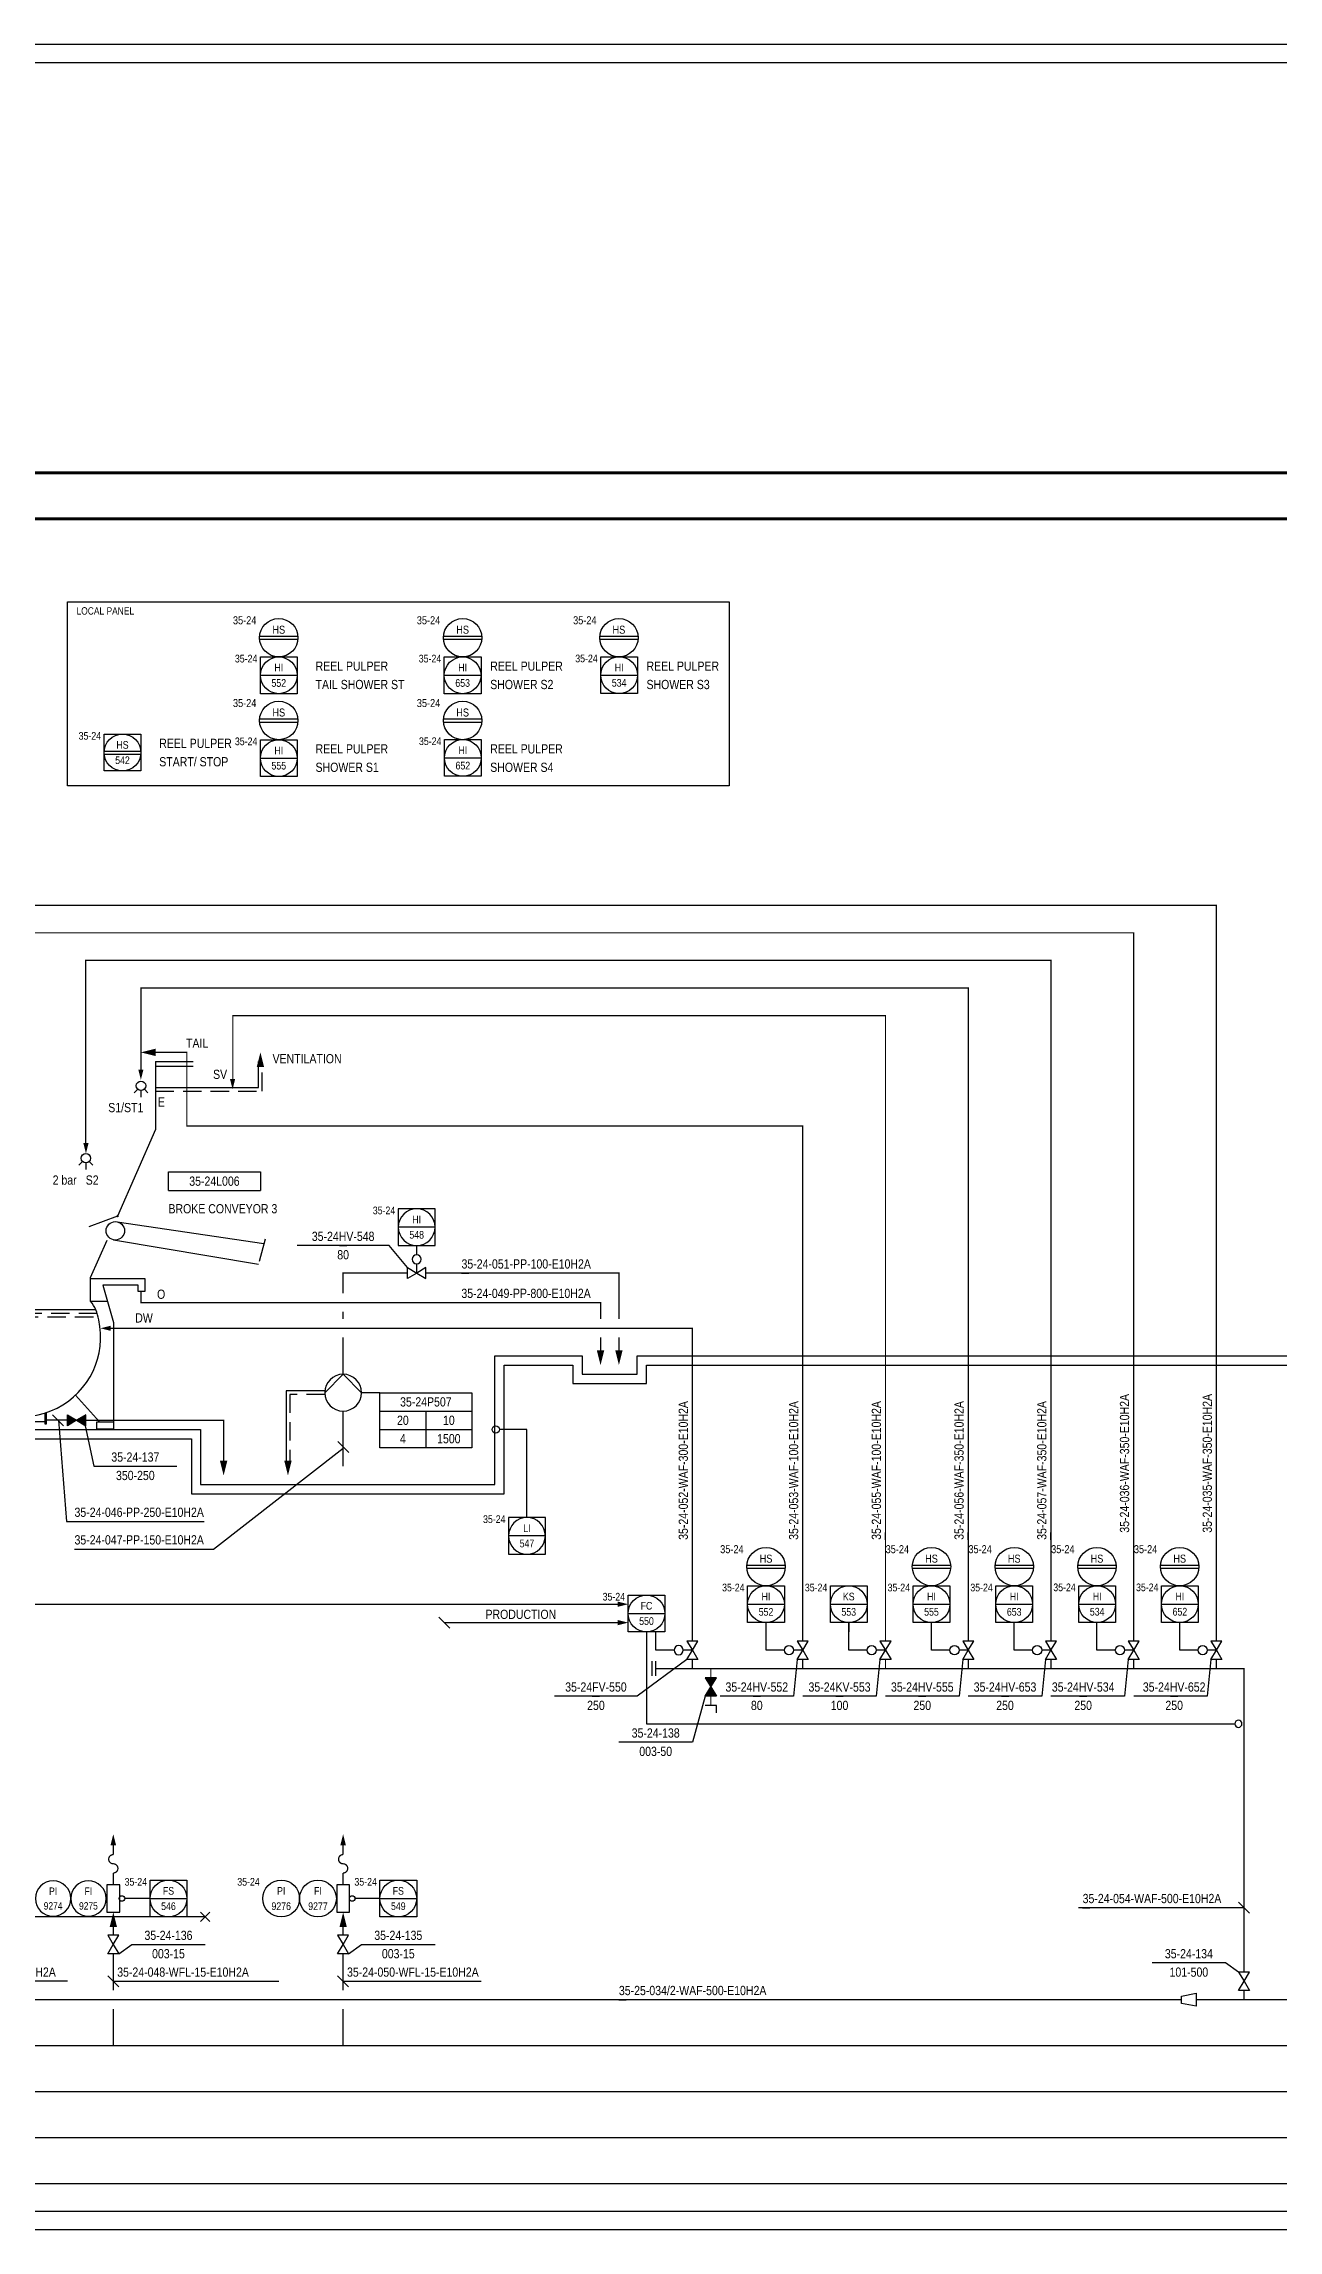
# Model space of a CAD drawing. Header units: millimetres. Extents: x -55 to 6506, y -5 to 599.
# Drawn here: x 1784 to 2119, y 0 to 594 of the extents above; entities that cross this region are included whole.
import ezdxf
from ezdxf.enums import TextEntityAlignment as Align

# ---------------------------------------------------------------- set-up
doc = ezdxf.new("R2010")
doc.units = ezdxf.units.MM
doc.header["$LTSCALE"] = 10
doc.header["$MEASUREMENT"] = 0
doc.linetypes.add('DASHDOT', pattern=[25.4, 12.7, -6.35, 0, -6.35])
doc.linetypes.add('DASHED', pattern=[0.75, 0.5, -0.25])
doc.layers.get('0').update_dxf_attribs({"linetype": 'CONTINUOUS'})
for name, color, linetype in [('P-A-SHEET', 3, 'CONTINUOUS'), ('P-AIR', 7, 'CONTINUOUS'), ('P-COOLING_WATER', 3, 'CONTINUOUS'), ('P-CVPOS', 7, 'CONTINUOUS'), ('P-DELIVERY_LIMIT', 1, 'DASHDOT'), ('P-EQUIPMENT_POS', 7, 'CONTINUOUS'), ('P-EQUIPMENTS', 7, 'CONTINUOUS'), ('P-FITTINGS', 7, 'CONTINUOUS'), ('P-FLOOR', 7, 'CONTINUOUS'), ('P-INSTRPOS', 7, 'CONTINUOUS'), ('P-INSTRPOS_TEXTS', 7, 'CONTINUOUS'), ('P-INSTRU', 7, 'CONTINUOUS'), ('P-LINEPOS', 7, 'CONTINUOUS'), ('P-MASS1', 6, 'CONTINUOUS'), ('P-OTHER', 7, 'CONTINUOUS'), ('P-PUMP_POS', 7, 'CONTINUOUS'), ('P-PUMPS', 7, 'CONTINUOUS'), ('P-REJECT', 22, 'CONTINUOUS'), ('P-SEALING_WATER', 3, 'CONTINUOUS'), ('P-SYMB', 7, 'CONTINUOUS'), ('P-TEXT', 7, 'CONTINUOUS'), ('P-VALVEPOS', 7, 'CONTINUOUS'), ('P-VENTS', 7, 'CONTINUOUS'), ('P-WATER', 3, 'CONTINUOUS'), ('P-WHITE_WATER', 3, 'CONTINUOUS'), ('PI0ATT', 7, 'CONTINUOUS')]:
    doc.layers.add(name, color=color, linetype=linetype)
doc.styles.add('Arial', font='ARIALN.TTF')
doc.styles.add('ROMANS', font='ARIALN.TTF')
doc.styles.get("Standard").update_dxf_attribs({"font": 'ARIALN.TTF'})

# ---------------------------------------------------------------- blocks, each defined once
blk = doc.blocks.new('PPI_0100X')
at = {"color": 0}
blk.add_circle((0, 0), 0.75, dxfattribs=at)
at = {"layer": 'PI0ATT', "color": 0, "flags": 1}
for tag, p in [('ANTNIMI', (-0.88, -0.31)), ('ANTPOS', (-0.88, -0.39)), ('ANTPNIM', (-0.88, -0.48)), ('ANTDN', (-0.88, -0.56)), ('ANTPN', (-0.88, -0.64)), ('ANTMAT', (-0.88, -0.73)), ('ANTLIIT', (-0.88, -0.81)), ('ANTPITU', (-0.88, -0.89)), ('ANTERI1', (-0.88, -0.98)), ('ANTPHAV', (-0.88, -1.06)), ('ANTSIPO', (-0.88, -1.14)), ('ANTAILY', (-0.88, -1.23)), ('ANTTIH', (-0.88, -1.31)), ('ANTALUE', (-0.88, -1.39)), ('ANTKPAI', (-0.88, -1.48)), ('ANTLMP', (-0.88, -1.56)), ('ANTYLAM', (-0.88, -1.64)), ('ANTLISA', (-0.88, -1.73))]:
    blk.add_attdef(tag, p, '', height=0.05, dxfattribs=at)
blk = doc.blocks.new('P7A1120')
at = {"color": 0, "linetype": 'ByBlock'}
blk.add_line((0, 0), (0, 3), dxfattribs=at)
for points in [[(-3, 1.8), (0, 0), (-3, -1.8)], [(3, 1.8), (0, 0), (3, -1.8)]]:
    blk.add_lwpolyline(points, close=True, dxfattribs=at)
blk.add_lwpolyline([(-1.5, 4.5, 1), (1.5, 4.5, 1)], format="xyb", close=True, dxfattribs=at)
blk = doc.blocks.new('PPI_1204A')
at = {"color": 0, "linetype": 'ByBlock'}
for p, q in [((-6, -6), (-6, 6)), ((-6, 6), (6, 6)), ((-6, 0), (6, 0)), ((6, 6), (6, -6)), ((6, -6), (-6, -6))]:
    blk.add_line(p, q, dxfattribs=at)
blk.add_circle((0, 0), 6, dxfattribs=at)
blk = doc.blocks.new('PPI_1200A')
at = {"color": 0, "linetype": 'ByBlock'}
blk.add_circle((0, 0), 6, dxfattribs=at)
blk = doc.blocks.new('PPI_1000A')
at = {"color": 0, "linetype": 'ByBlock'}
blk.add_line((-1, 0), (1, 0), dxfattribs=at)
blk = doc.blocks.new('P7A1304')
at = {"color": 0, "linetype": 'ByBlock'}
blk.add_line((1.5, 1.5), (-1.5, -1.5), dxfattribs=at)
blk = doc.blocks.new('PPI_1100A')
at = {"color": 0, "linetype": 'ByBlock'}
blk.add_line((0, 0), (2, 0), dxfattribs=at)
blk = doc.blocks.new('PPI_0900A')
at = {"color": 0, "linetype": 'ByBlock'}
blk.add_line((-1, 0), (1, 0), dxfattribs=at)
blk = doc.blocks.new('P7A1305')
at = {"color": 0, "linetype": 'ByBlock'}
blk.add_solid([(-4, -1), (-4, 1), (0, 0)], dxfattribs=at)
blk = doc.blocks.new('PPI_1205A')
at = {"color": 0, "linetype": 'ByBlock'}
for p, q in [((-6, -6), (-6, 6)), ((-6, 6), (6, 6)), ((-5.98, 0.5), (5.98, 0.5)), ((6, 6), (6, -6)), ((6, -6), (-6, -6)), ((-5.98, -0.5), (5.98, -0.5))]:
    blk.add_line(p, q, dxfattribs=at)
blk.add_circle((0, 0), 6, dxfattribs=at)
blk = doc.blocks.new('CVMFAB2')
at = {"color": 0, "linetype": 'Continuous'}
blk.add_lwpolyline([(-1.5, 4.5, -1), (1.5, 4.5, -1), (-1.5, 4.5)], format="xyb", close=True, dxfattribs=at)
blk.add_lwpolyline([(0, 0), (0, 3)], dxfattribs=at)
at = {"layer": 'P-VENTS', "color": 7, "linetype": 'Continuous'}
for points in [[(-3, -1.8), (-3, 1.8), (0, 0)], [(3, -1.8), (3, 1.8), (0, 0)]]:
    blk.add_lwpolyline(points, close=True, dxfattribs=at)
blk = doc.blocks.new('P7A1100')
at = {"color": 0, "linetype": 'ByBlock'}
for points in [[(-3, -1.8), (-3, 1.8), (0, 0)], [(3, -1.8), (3, 1.8), (0, 0)]]:
    blk.add_lwpolyline(points, close=True, dxfattribs=at)
blk = doc.blocks.new('PRM242B')
h = blk.add_hatch(color=0)
h.paths.add_polyline_path([(-3, 1.8), (-3, -1.8), (0, 0)])
h.paths.add_polyline_path([(3, -1.8), (3, 1.8), (0, 0)])
at = {"layer": 'P-VENTS', "color": 7, "linetype": 'Continuous'}
for points in [[(-3, -1.8), (-3, 1.8), (0, 0)], [(3, -1.8), (3, 1.8), (0, 0)]]:
    blk.add_lwpolyline(points, close=True, dxfattribs=at)
blk = doc.blocks.new('PPI_1302A-25_0')
at = {"color": 0, "linetype": 'ByBlock'}
for p, q in [((0, -5), (0, 0)), ((0, 0), (25, 0)), ((25, 0), (25, -5)), ((0, -5), (25, -5))]:
    blk.add_line(p, q, dxfattribs=at)
blk = doc.blocks.new('PPI_0521A-25_0')
at = {"color": 0, "linetype": 'ByBlock'}
for p, q in [((0, 0), (25, 0)), ((0, -15), (0, 0)), ((25, 0), (25, -15)), ((0, -5), (25, -5)), ((12.5, -5), (12.5, -15)), ((0, -10), (25, -10)), ((25, -15), (0, -15))]:
    blk.add_line(p, q, dxfattribs=at)
blk = doc.blocks.new('p7a1370')
at = {"color": 0, "linetype": 'ByBlock'}
for p, q in [((1.25, 1.25), (-1.25, -1.25)), ((-1.25, 1.25), (1.25, -1.25))]:
    blk.add_line(p, q, dxfattribs=at)
blk = doc.blocks.new('CVM063C')
at = {"color": 0, "linetype": 'Continuous'}
blk.add_lwpolyline([(-1.5, 4.5, -1), (1.5, 4.5, -1), (-1.5, 4.5)], format="xyb", close=True, dxfattribs=at)
blk.add_lwpolyline([(0, 0), (0, 3)], dxfattribs=at)
at = {"layer": 'P-VENTS', "color": 0, "linetype": 'Continuous'}
for points in [[(-3, -1.8), (-3, 1.8), (0, 0)], [(3, -1.8), (3, 1.8), (0, 0)]]:
    blk.add_lwpolyline(points, close=True, dxfattribs=at)
blk = doc.blocks.new('P7A1214')
at = {"color": 0, "linetype": 'ByBlock'}
for p, q in [((-1, 2), (-1, -2)), ((0, 2), (0, -2))]:
    blk.add_line(p, q, dxfattribs=at)
blk = doc.blocks.new('P7A1245')
at = {"color": 0, "linetype": 'Continuous'}
for points in [[(-2, 1.8), (-2, -1.8)], [(2, 1), (-2, 1.8)], [(2, -1), (2, 1)], [(-2, -1.8), (2, -1)]]:
    blk.add_lwpolyline(points, dxfattribs=at)
blk = doc.blocks.new('CV114E1')
at = {"color": 0, "linetype": 'Continuous'}
blk.add_lwpolyline([(-1.5, 4.5, -1), (1.5, 4.5, -1), (-1.5, 4.5)], format="xyb", close=True, dxfattribs=at)
blk.add_lwpolyline([(0, 0), (0, 3)], dxfattribs=at)
at = {"layer": 'P-VENTS', "color": 0, "linetype": 'Continuous'}
for points in [[(-3, -1.8), (-3, 1.8), (0, 0)], [(3, -1.8), (3, 1.8), (0, 0)]]:
    blk.add_lwpolyline(points, close=True, dxfattribs=at)
blk = doc.blocks.new('PRM1C26')
at = {"layer": 'P-OTHER'}
h = blk.add_hatch(color=0, dxfattribs=at)
h.dxf.hatch_style = 1
h.paths.add_polyline_path([(-3, -1.8), (-3, 1.8), (0, 0)])
h.paths.add_polyline_path([(3, -1.8), (3, 1.8), (0, 0)])
at = {"layer": 'P-VENTS', "color": 0, "linetype": 'Continuous'}
for points in [[(-3, -1.8), (-3, 1.8), (0, 0)], [(3, -1.8), (3, 1.8), (0, 0)]]:
    blk.add_lwpolyline(points, close=True, dxfattribs=at)
blk = doc.blocks.new('P7A1212')
at = {"color": 0, "linetype": 'ByBlock'}
for p, q in [((0, -1.5), (0, 1.5)), ((2, -1.5), (0, -1.5))]:
    blk.add_line(p, q, dxfattribs=at)
blk = doc.blocks.new('PPI_0102B')
at = {"color": 0, "linetype": 'ByBlock'}
blk.add_circle((0, -1), 1, dxfattribs=at)
blk = doc.blocks.new('P7A0200')
at = {"color": 0, "linetype": 'ByBlock'}
for p, q in [((0, 5), (5, 0)), ((5, 0), (0, -5))]:
    blk.add_line(p, q, dxfattribs=at)
blk.add_lwpolyline([(0, -5, 1), (0, 5, 1)], format="xyb", close=True, dxfattribs=at)
blk = doc.blocks.new('PPI_1202A')
at = {"color": 0, "linetype": 'ByBlock'}
for p, q in [((-5.98, 0.5), (5.98, 0.5)), ((-5.98, -0.5), (5.98, -0.5))]:
    blk.add_line(p, q, dxfattribs=at)
blk.add_circle((0, 0), 6, dxfattribs=at)
blk = doc.blocks.new('PPI_2100A')
at = {"color": 0, "linetype": 'ByBlock'}
blk.add_line((0, 0), (2, 0), dxfattribs=at)

msp = doc.modelspace()

# ---------------------------------------------------------------- linework, layer by layer
at = {"layer": 'P-A-SHEET', "color": 7, "const_width": 0.35}
for points in [[(-50, 0), (6501, 0), (6501, 594), (-50, 594)], [(-45, 5), (6496, 5), (6496, 589), (-45, 589)]]:
    msp.add_lwpolyline(points, close=True, dxfattribs=at)
at = {"layer": 'P-AIR'}
for points in [[(1813.97, 310.5), (1842, 310.5), (1842, 317.5)], [(1860, 228), (1849.5, 228), (1849.5, 209)]]:
    msp.add_lwpolyline(points, dxfattribs=at)
at = {"layer": 'P-AIR', "linetype": 'DASHED'}
for points in [[(1813.97, 309.5), (1843, 309.5), (1843, 317.5)], [(1860, 227), (1850.5, 227), (1850.5, 209)]]:
    msp.add_lwpolyline(points, dxfattribs=at)
at = {"layer": 'P-COOLING_WATER', "const_width": 0.35}
for points in [[(5972.5, 37.5), (15, 37.5)], [(15, 25), (5972.5, 25)]]:
    msp.add_lwpolyline(points, dxfattribs=at)
at = {"layer": 'P-CVPOS'}
for points in [[(1882.5, 261.5), (1877.5, 267.5), (1852.5, 267.5)], [(1958.5, 155), (1945, 145), (1922.5, 145)], [(1988.5, 155), (1987.5, 145), (1967.5, 145)], [(2011, 155), (2010, 145), (1990, 145)], [(2033.5, 155), (2032.5, 145), (2012.5, 145)], [(2056, 155), (2055, 145), (2035, 145)], [(2078.5, 155), (2077.5, 145), (2057.5, 145)], [(2101, 155), (2100, 145), (2080, 145)]]:
    msp.add_lwpolyline(points, dxfattribs=at)
at = {"layer": 'P-DELIVERY_LIMIT'}
msp.add_lwpolyline([(1827.5, 85), (1725.82, 85)], dxfattribs=at)
at = {"layer": 'P-EQUIPMENTS'}
for points in [[(1813.97, 317.54), (1813.97, 299.07), (1803.65, 275.52)], [(1796.31, 258.52), (1811.1, 258.52), (1811.1, 255.04), (1809.28, 255.04), (1809.28, 256.7), (1799.66, 256.7), (1802.56, 246.61), (1802.56, 217.54), (1798.01, 217.54), (1798.01, 219.59), (1798.71, 219.59), (1802.56, 219.59)], [(1797.69, 250), (1761.03, 250)], [(1796.31, 252.39), (1800.77, 252.39)], [(1798.71, 219.59), (1792.19, 226.79)], [(1783.84, 221.92), (1783.84, 220.04), (1783.84, 219.04), (1784.34, 219.04), (1784.34, 220.04), (1784.34, 222.08)]]:
    msp.add_lwpolyline(points, dxfattribs=at)
for points in [[(1761.09, 231.18), (1761.09, 228.28, 0.774592), (1798.55, 247.31, 0.132211), (1796.31, 252.39), (1796.31, 258.79), (1800.79, 269)], [(1783.84, 219.54), (1779.58, 219.54, -0.123626), (1769.42, 222.44)]]:
    msp.add_lwpolyline(points, format="xyb", dxfattribs=at)
at = {"layer": 'P-EQUIPMENTS', "linetype": 'DASHED'}
for points in [[(1798.08, 249), (1761.03, 249)], [(1797.07, 248), (1763.87, 248)]]:
    msp.add_lwpolyline(points, dxfattribs=at)
at = {"layer": 'P-FLOOR'}
for points in [[(1297.5, 237.5), (1501.25, 237.5), (1501.25, 217.5), (1585, 217.5), (1585, 212.5), (1595, 212.5), (1595, 217.5), (1660, 217.5), (1660, 212.5), (1670, 212.5), (1670, 217.5), (1727.5, 217.5), (1727.5, 212.5), (1737.5, 212.5), (1737.5, 217.5), (1826.25, 217.5), (1826.25, 202.5), (1906.25, 202.5), (1906.25, 237.5), (1930, 237.5), (1930, 232.5), (1945, 232.5), (1945, 237.5), (2177.5, 237.5)], [(1300, 235), (1498.75, 235), (1498.75, 215), (1582.5, 215), (1582.5, 210), (1597.5, 210), (1597.5, 215), (1657.5, 215), (1657.5, 210), (1672.5, 210), (1672.5, 215), (1725, 215), (1725, 210), (1740, 210), (1740, 215), (1823.75, 215), (1823.75, 200), (1908.75, 200), (1908.75, 235), (1927.5, 235), (1927.5, 230), (1947.5, 230), (1947.5, 235), (2175, 235)]]:
    msp.add_lwpolyline(points, dxfattribs=at)
at = {"layer": 'P-INSTRU'}
for points in [[(1885, 265), (1885, 267.5)], [(1915, 193.58), (1915, 217.5), (1907.5, 217.5)], [(1635, 200), (1635, 170), (1939.7, 170)], [(1892.5, 165), (1939.7, 165)], [(1947.5, 162.5), (1947.5, 137.5)], [(1955, 157.5), (1950, 157.5), (1950, 162.5)], [(1985, 157.5), (1980, 157.5), (1980, 165)], [(2007.5, 157.5), (2002.5, 157.5), (2002.5, 165)], [(2002.5, 165), (2002.5, 162.5)], [(2030, 157.5), (2025, 157.5), (2025, 165)], [(2052.5, 157.5), (2047.5, 157.5), (2047.5, 165)], [(2075, 157.5), (2070, 157.5), (2070, 165)], [(2097.5, 157.5), (2092.5, 157.5), (2092.5, 165)], [(1947.5, 137.5), (2107.5, 137.5)], [(1812.59, 90), (1805.59, 90)], [(1875, 90), (1868.2, 90)]]:
    msp.add_lwpolyline(points, dxfattribs=at)
at = {"layer": 'P-LINEPOS'}
for points in [[(1787.63, 220.01), (1789.74, 192.5), (1827.24, 192.5)], [(1792.24, 185), (1829.74, 185), (1864.97, 212.38)], [(2110, 87.5), (2065, 87.5)], [(1790, 67.5), (1750, 67.5)], [(1802.5, 67.5), (1847.5, 67.5)], [(1865, 67.5), (1902.5, 67.5)]]:
    msp.add_lwpolyline(points, dxfattribs=at)
at = {"layer": 'P-MASS1', "const_width": 0.8}
for points in [[(2387.5, 287.5), (2385, 287.5), (2385, 477.5), (1017.03, 477.5)], [(2406, 282.5), (2375, 282.5), (2375, 465), (1612.5, 465), (1612.5, 272.5)]]:
    msp.add_lwpolyline(points, dxfattribs=at)
at = {"layer": 'P-OTHER', "linetype": 'DASHDOT', "ltscale": 2}
msp.add_lwpolyline([(1790, 442.5), (1970, 442.5), (1970, 392.5), (1790, 392.5)], close=True, dxfattribs=at)
at = {"layer": 'P-OTHER'}
for points in [[(1813.97, 317.54), (1824.19, 317.54)], [(1814.19, 316.29), (1824.19, 316.29)], [(1803.65, 275.52), (1795.85, 272.61)], [(1803.56, 273.95), (1843.46, 268.03)], [(1802.54, 269.05), (1841.96, 262.47)], [(1875, 227.5), (1870, 227.5)], [(1804, 75), (1807.5, 77.5), (1827.5, 77.5)], [(1866.5, 75), (1870, 77.5), (1890, 77.5)], [(2108.46, 70), (2105, 72.5), (2085, 72.5)]]:
    msp.add_lwpolyline(points, dxfattribs=at)
at = {"layer": 'P-OTHER', "linetype": 'DASHDOT', "ltscale": 0.05}
msp.add_lwpolyline([(1843.8, 269.26), (1841.56, 261)], dxfattribs=at)
at = {"layer": 'P-OTHER'}
for points in [[(1800.75, 86.25), (1804.25, 86.25), (1804.25, 93.75), (1800.75, 93.75), (1800.75, 86.25)], [(1863.25, 86.25), (1866.75, 86.25), (1866.75, 93.75), (1863.25, 93.75), (1863.25, 86.25)]]:
    msp.add_lwpolyline(points, close=True, dxfattribs=at)
for centre, radius in [((1803.05, 271.5), 2.5), ((1803.64, 275.5), 0.192)]:
    msp.add_circle(centre, radius, dxfattribs=at)
at = {"layer": 'P-REJECT', "const_width": 0.35}
for points in [[(1865, 254.5), (1865, 260), (1882.5, 260)], [(1887.5, 260), (1940, 260), (1940, 247.5)], [(1810.06, 255.04), (1810.06, 252), (1935, 252), (1935, 247.5)], [(1865, 247.5), (1865, 249.5)], [(1865, 232.5), (1865, 242.5)], [(1935, 242.5), (1935, 239)], [(1940, 242.5), (1940, 239)], [(1784.34, 220.04), (1790, 220.04)], [(1795, 220), (1832.5, 220), (1832.5, 209)], [(1865, 207.5), (1865, 222.5)]]:
    msp.add_lwpolyline(points, dxfattribs=at)
at = {"layer": 'P-SEALING_WATER', "const_width": 0.35}
for points in [[(1802.5, 93.75), (1802.5, 96.94), (1802.5, 96.94, 1), (1802.5, 99.44, -1), (1802.5, 101.94), (1802.5, 105.59)], [(1865, 93.75), (1865, 96.94), (1865, 96.94, 1), (1865, 99.44, -1), (1865, 101.94), (1865, 105.59)]]:
    msp.add_lwpolyline(points, format="xyb", dxfattribs=at)
for points in [[(1802.5, 50), (1802.5, 60)], [(1865, 50), (1865, 60)], [(15, 50), (5972.5, 50)]]:
    msp.add_lwpolyline(points, dxfattribs=at)
at = {"layer": 'P-SYMB'}
for points in [[(1809.13, 310.01), (1808.13, 309.02)], [(1810.03, 309.64), (1810.03, 307.84)], [(1810.94, 310.01), (1811.93, 309.02)], [(1794.13, 290.31), (1793.13, 289.32)], [(1795.03, 289.94), (1795.03, 288.15)], [(1795.94, 290.31), (1796.93, 289.32)]]:
    msp.add_lwpolyline(points, dxfattribs=at)
for centre in [(1810.03, 310.92), (1795.03, 291.22)]:
    msp.add_circle(centre, 1.28, dxfattribs=at)
at = {"layer": 'P-VALVEPOS'}
for points in [[(1794.88, 218.47), (1797.24, 207.5), (1819.74, 207.5)], [(1963.5, 145), (1960, 132.5), (1940, 132.5)]]:
    msp.add_lwpolyline(points, dxfattribs=at)
at = {"layer": 'P-WATER', "const_width": 0.35}
for points in [[(1835, 312.5), (1835, 330), (2012.5, 330), (2012.5, 160)], [(1990, 160), (1990, 300), (1822.5, 300), (1822.5, 320), (1812.5, 320)], [(2057.5, 152.5), (2057.5, 155)], [(1965, 152.5), (1965, 150)], [(1965, 145), (1965, 142.5)], [(1802.5, 80), (1802.5, 82.25)], [(1865, 80), (1865, 82.25)], [(1802.5, 65), (1802.5, 75)], [(1865, 65), (1865, 75)], [(15, 12.5), (5272.5, 12.5)]]:
    msp.add_lwpolyline(points, dxfattribs=at)
at = {"layer": 'P-WHITE_WATER', "const_width": 0.35}
for points in [[(2102.5, 160), (2102.5, 360), (1752.5, 360), (1752.5, 332.5), (1752.5, 360), (1752.5, 305.3)], [(1767.5, 295), (1767.5, 352.5), (2080, 352.5), (2080, 160)], [(1795, 295.25), (1795, 295.25), (1795, 295.25), (1795, 345), (2057.5, 345), (2057.5, 160)], [(1810, 315), (1810, 337.5), (2035, 337.5), (2035, 160)], [(1960, 160), (1960, 245), (1801.8, 245)], [(1960, 152.5), (1960, 152.5), (1960, 155)], [(1990, 155), (1990, 152.5)], [(2012.5, 155), (2012.5, 152.5)], [(2035, 152.5), (2035, 155)], [(2080, 152.5), (2080, 155)], [(2080, 155), (2080, 152.5)], [(2102.5, 155), (2102.5, 152.5)], [(2110, 70), (2110, 152.5), (1950, 152.5)], [(2093, 62.5), (1467.5, 62.5)], [(4107.5, 62.5), (2097, 62.5)], [(2110, 62.5), (2110, 65)]]:
    msp.add_lwpolyline(points, dxfattribs=at)

# ---------------------------------------------------------------- block references
at = {"layer": 'P-CVPOS', "color": 140}
for p in [(1865, 267.5), (1933.75, 145), (1977.5, 145), (2000, 145), (2022.5, 145), (2091, 145)]:
    msp.add_blockref('PPI_1000A', p, dxfattribs=at)
at = {"layer": 'P-CVPOS', "color": 140, "xscale": -1, "rotation": 180}
for p in [(2045, 145), (2066.25, 145)]:
    msp.add_blockref('PPI_1000A', p, dxfattribs=at)
at = {"layer": 'P-DELIVERY_LIMIT', "xscale": -1}
msp.add_blockref('p7a1370', (1827.5, 85), dxfattribs=at)
at = {"layer": 'P-EQUIPMENT_POS', "color": 140}
msp.add_blockref('PPI_1302A-25_0', (1817.5, 287.5), dxfattribs=at)
at = {"layer": 'P-FITTINGS', "xscale": -1, "rotation": 180}
msp.add_blockref('P7A1214', (1950, 152.5), dxfattribs=at)
at = {"layer": 'P-FITTINGS', "xscale": -1}
msp.add_blockref('P7A1245', (2095, 62.5), dxfattribs=at)
at = {"layer": 'P-INSTRPOS', "color": 1, "xscale": 0.87, "yscale": 0.87, "zscale": 0.87}
for p in [(1847.5, 432.72), (1897.5, 432.72), (1940, 432.72), (1847.5, 410.22), (1897.5, 410.22), (1980, 180.22), (2025, 180.22), (2047.5, 180.22), (2070, 180.22), (2092.5, 180.22)]:
    msp.add_blockref('PPI_1202A', p, dxfattribs=at)
at = {"layer": 'P-INSTRPOS', "color": 140}
for name, p, xscale, yscale, zscale in [('PPI_1205A', (1805, 401.5), 0.8333, 0.8333, 0.8333), ('PPI_1204A', (1885, 272.5), -0.8333, 0.8333, 0.8333), ('PPI_1204A', (1914.99, 188.58), -0.833333, 0.833333, 0.833333), ('PPI_1200A', (1848.16, 90), 0.8333, 0.8333, 0.8333), ('PPI_1200A', (1858.16, 90), 0.8333, 0.8333, 0.8333)]:
    msp.add_blockref(name, p, dxfattribs=dict(at, xscale=xscale, yscale=yscale, zscale=zscale))
at = {"layer": 'P-INSTRU', "color": 140}
for name, p, xscale, yscale, zscale in [('PPI_1204A', (1847.5, 422.5), 0.833333333333334, 0.833333333333334, 0.833333333333334), ('PPI_1204A', (1897.5, 422.5), 0.833333333333334, 0.833333333333334, 0.833333333333334), ('PPI_1204A', (1940.06, 422.54), 0.833333333333334, 0.833333333333334, 0.833333333333334), ('PPI_1204A', (1847.5, 400), 0.833333333333334, 0.833333333333334, 0.833333333333334), ('PPI_1204A', (1897.56, 400.04), 0.833333333333334, 0.833333333333334, 0.833333333333334), ('PPI_1204A', (1947.5, 167.5), 0.833333333333334, 0.833333333333334, 0.833333333333334), ('PPI_1204A', (1980, 170), 0.833333333333334, 0.833333333333334, 0.833333333333334), ('PPI_1204A', (2002.5, 170), 0.833333333333334, 0.833333333333334, 0.833333333333334), ('PPI_1204A', (2025, 170), 0.833333333333334, 0.833333333333334, 0.833333333333334), ('PPI_1204A', (2047.5, 170), 0.833333333333334, 0.833333333333334, 0.833333333333334), ('PPI_1204A', (2070.06, 170.04), 0.833333333333334, 0.833333333333334, 0.833333333333334), ('PPI_1204A', (2092.56, 170.04), 0.833333333333334, 0.833333333333334, 0.833333333333334), ('PPI_0100X', (2108.47, 137.5), -1.3, 1.3, 1.3), ('PPI_1200A', (1786.13, 90), -0.8, 0.8, 0.8), ('PPI_1200A', (1795.73, 90), -0.8, 0.8, 0.8), ('PPI_1204A', (1817.5, 90), 0.833333333333334, 0.833333333333334, 0.833333333333334), ('PPI_1204A', (1880, 90), 0.833333333333334, 0.833333333333334, 0.833333333333334)]:
    msp.add_blockref(name, p, dxfattribs=dict(at, xscale=xscale, yscale=yscale, zscale=zscale))
at = {"layer": 'P-INSTRU', "color": 140, "rotation": 270}
msp.add_blockref('PPI_0102B', (1907.5, 217.5), dxfattribs=at)
at = {"layer": 'P-INSTRU', "color": 140}
for p in [(1804.84, 90), (1867.45, 90)]:
    msp.add_blockref('PPI_0100X', p, dxfattribs=at)
at = {"layer": 'P-LINEPOS', "color": 140}
for name, p in [('PPI_1100A', (1897.2, 260)), ('PPI_1100A', (1897.16, 252)), ('PPI_1100A', (1791.95, 192.5)), ('PPI_1100A', (1791.95, 185)), ('PPI_1100A', (2066.11, 87.5)), ('PPI_1100A', (1803.56, 67.5)), ('PPI_1100A', (1866.06, 67.5)), ('PPI_2100A', (1940, 62.5))]:
    msp.add_blockref(name, p, dxfattribs=at)
at = {"layer": 'P-LINEPOS', "xscale": -1}
for p in [(1787.5, 220), (1865.02, 212.71), (2110, 87.5), (1802.5, 67.5), (1865, 67.5)]:
    msp.add_blockref('P7A1304', p, dxfattribs=at)
at = {"layer": 'P-LINEPOS', "color": 140, "rotation": 90}
for p in [(2080, 189.44), (2102.5, 189.44), (1960, 187.5), (1990, 187.5), (2012.5, 187.5), (2035, 187.5), (2057.5, 187.5)]:
    msp.add_blockref('PPI_1100A', p, dxfattribs=at)
at = {"layer": 'P-PUMP_POS', "color": 140}
msp.add_blockref('PPI_0521A-25_0', (1875, 227.5), dxfattribs=at)
at = {"layer": 'P-PUMPS', "rotation": 90}
msp.add_blockref('P7A0200', (1865, 227.5), dxfattribs=at)
at = {"layer": 'P-SYMB', "xscale": -1}
for name, p in [('P7A1305', (1810, 320)), ('P7A1304', (1892.5, 165))]:
    msp.add_blockref(name, p, dxfattribs=at)
at = {"layer": 'P-SYMB'}
for p, xscale, yscale, zscale, rotation in [((1810, 312.54), -0.7, 0.7, 0.7, 89.9999999999999), ((1834.94, 309.96), -0.7, 0.7, 0.7, 89.99999999999994), ((1795.06, 292.54), -0.7, 0.7, 0.7, 89.99999999999986), ((1942.5, 170), -0.7, 0.7, 0.7, 180), ((1942.5, 165), -0.7, 0.7, 0.7, 180), ((1802.5, 107.5), 0.75, 0.75, 0.75, 90.00000000000001), ((1865, 107.5), 0.75, 0.75, 0.75, 90.00000000000001)]:
    msp.add_blockref('P7A1305', p, dxfattribs=dict(at, xscale=xscale, yscale=yscale, zscale=zscale, rotation=rotation))
at = {"layer": 'P-SYMB', "xscale": -1}
for name, p, rotation in [('P7A1305', (1842.5, 320), 270), ('P7A1305', (1935, 235), 89.99999999999984), ('P7A1305', (1832.5, 205), 89.99999999999986), ('P7A1212', (1965, 142.5), 89.99999999999986)]:
    msp.add_blockref(name, p, dxfattribs=dict(at, rotation=rotation))
at = {"layer": 'P-SYMB', "xscale": -0.7, "yscale": 0.7, "zscale": 0.7}
msp.add_blockref('P7A1305', (1799, 245), dxfattribs=at)
at = {"layer": 'P-SYMB'}
for p, rotation in [((1940, 235), 270), ((1850, 205), 270), ((1802.5, 86.25), 90), ((1865, 86.25), 90)]:
    msp.add_blockref('P7A1305', p, dxfattribs=dict(at, rotation=rotation))
at = {"layer": 'P-VALVEPOS', "color": 140}
for p in [(1808.49, 207.5), (1817.5, 77.5), (1880, 77.5)]:
    msp.add_blockref('PPI_0900A', p, dxfattribs=at)
at = {"layer": 'P-VALVEPOS', "color": 140, "xscale": -1}
for p in [(1950, 132.5), (2095, 72.5)]:
    msp.add_blockref('PPI_0900A', p, dxfattribs=at)
at = {"layer": 'P-VENTS'}
for name, p, xscale, yscale, zscale in [('CVMFAB2', (1885, 260), -0.8333333333333341, 0.8333333333333341, 0.8333333333333341), ('PRM242B', (1792.5, 220), -0.8333333333333334, 0.8333333333333334, 0.8333333333333334)]:
    msp.add_blockref(name, p, dxfattribs=dict(at, xscale=xscale, yscale=yscale, zscale=zscale))
for name, p, xscale, yscale, zscale, rotation in [('CVM063C', (1960, 157.5), -0.8333333333333341, 0.8333333333333341, 0.8333333333333341, 89.99999999999987), ('P7A1120', (1990, 157.5), -0.833, 0.833, 0.833, 89.99999999999986), ('P7A1120', (2012.5, 157.5), -0.833, 0.833, 0.833, 89.99999999999986), ('P7A1120', (2035, 157.5), -0.833, 0.833, 0.833, 89.99999999999986), ('CV114E1', (2057.5, 157.5), 0.8333333333333341, 0.8333333333333341, 0.8333333333333341, 90.00000000000011), ('CVM063C', (2080, 157.5), 0.8333333333333341, 0.8333333333333341, 0.8333333333333341, 90.00000000000011), ('CVM063C', (2102.5, 157.5), 0.8333333333333341, 0.8333333333333341, 0.8333333333333341, 90.00000000000011), ('PRM1C26', (1965, 147.5), -0.8333333333333341, 0.8333333333333341, 0.8333333333333341, 89.99999999999986), ('P7A1100', (1802.5, 77.5), 0.833, 0.833, 0.833, 90.00000000000001), ('P7A1100', (1865, 77.5), 0.833, 0.833, 0.833, 90.00000000000001), ('P7A1100', (2110, 67.5), -0.8333333333333341, 0.8333333333333341, 0.8333333333333341, 89.99999999999987)]:
    msp.add_blockref(name, p, dxfattribs=dict(at, xscale=xscale, yscale=yscale, zscale=zscale, rotation=rotation))

# ---------------------------------------------------------------- texts
at = {"layer": 'P-CVPOS', "color": 140, "style": 'Arial'}
for s, p in [('35-24HV-548', (1865, 270)), ('80', (1865, 265)), ('35-24FV-550', (1933.75, 147.5)), ('35-24HV-552', (1977.5, 147.5)), ('35-24KV-553', (2000, 147.5)), ('35-24HV-555', (2022.5, 147.5)), ('35-24HV-653', (2045, 147.5)), ('35-24HV-534', (2066.25, 147.5)), ('35-24HV-652', (2091, 147.5)), ('250', (1933.75, 142.5)), ('80', (1977.5, 142.5)), ('100', (2000, 142.5)), ('250', (2022.5, 142.5)), ('250', (2045, 142.5)), ('250', (2066.25, 142.5)), ('250', (2091, 142.5))]:
    msp.add_text(s, height=2.5, dxfattribs=at).set_placement(p, align=Align.MIDDLE)
at = {"layer": 'P-EQUIPMENT_POS', "color": 140, "style": 'Arial'}
msp.add_text('35-24L006', height=2.5, dxfattribs=at).set_placement((1830, 285), align=Align.MIDDLE)
msp.add_text('BROKE CONVEYOR 3', height=2.5, dxfattribs=at).set_placement((1817.5, 277.5), align=Align.MIDDLE_LEFT)
at = {"layer": 'P-INSTRPOS_TEXTS', "style": 'Arial'}
for height, p in [(2.175, (1841.41, 436.37)), (2.175, (1891.41, 436.37)), (2.175, (1933.91, 436.37)), (2.083, (1841.67, 426)), (2.083, (1891.67, 426)), (2.083, (1934.23, 426.04)), (2.175, (1841.41, 413.87)), (2.175, (1891.41, 413.87)), (2.083, (1799.17, 405)), (2.083, (1841.67, 403.5)), (2.083, (1891.73, 403.54)), (2.083, (1879.17, 276)), (2.083, (1909.15, 192.08)), (2.175, (1973.91, 183.87)), (2.175, (2018.91, 183.87)), (2.175, (2041.41, 183.87)), (2.175, (2063.91, 183.87)), (2.175, (2086.41, 183.87)), (2.083, (1941.67, 171)), (2.083, (1974.17, 173.5)), (2.083, (1996.67, 173.5)), (2.083, (2019.17, 173.5)), (2.083, (2041.67, 173.5)), (2.083, (2064.23, 173.54)), (2.083, (2086.73, 173.54)), (2.083, (1811.67, 93.5)), (2.083, (1842.32, 93.5)), (2.083, (1874.17, 93.5))]:
    msp.add_text('35-24', height=height, dxfattribs=at).set_placement(p, align=Align.RIGHT)
for s, height, p in [('HS', 2.175, (1847.5, 434.89)), ('HS', 2.175, (1897.5, 434.89)), ('HS', 2.175, (1940, 434.89)), ('HI', 2.083, (1847.5, 424.58)), ('HI', 2.083, (1897.5, 424.58)), ('HI', 2.083, (1940.06, 424.62)), ('552', 2.083, (1847.5, 420.42)), ('653', 2.083, (1897.5, 420.42)), ('534', 2.083, (1940.06, 420.46)), ('HS', 2.175, (1847.5, 412.39)), ('HS', 2.175, (1897.5, 412.39)), ('HS', 2.083, (1805, 403.58)), ('542', 2.083, (1805, 399.42)), ('555', 2.083, (1847.5, 397.92)), ('HI', 2.083, (1847.5, 402.08)), ('652', 2.083, (1897.56, 397.96)), ('HI', 2.083, (1897.56, 402.12)), ('HI', 2.083, (1885, 274.58)), ('548', 2.083, (1885, 270.42)), ('LI', 2.083, (1914.99, 190.66)), ('547', 2.083, (1914.99, 186.5)), ('HS', 2.175, (1980, 182.39)), ('HS', 2.175, (2025, 182.39)), ('HS', 2.175, (2047.5, 182.39)), ('HS', 2.175, (2070, 182.39)), ('HS', 2.175, (2092.5, 182.39)), ('HI', 2.083, (1980, 172.08)), ('KS', 2.083, (2002.5, 172.08)), ('HI', 2.083, (2025, 172.08)), ('HI', 2.083, (2047.5, 172.08)), ('HI', 2.083, (2070.06, 172.12)), ('HI', 2.083, (2092.56, 172.12)), ('550', 2.083, (1947.5, 165.42)), ('FC', 2.083, (1947.5, 169.58)), ('552', 2.083, (1980, 167.92)), ('553', 2.083, (2002.5, 167.92)), ('555', 2.083, (2025, 167.92)), ('653', 2.083, (2047.5, 167.92)), ('534', 2.083, (2070.06, 167.96)), ('652', 2.083, (2092.56, 167.96)), ('PI', 2, (1786.13, 92)), ('FI', 2, (1795.73, 92)), ('FS', 2.083, (1817.5, 92.08)), ('PI', 2.083, (1848.16, 92.08)), ('FI', 2.083, (1858.16, 92.08)), ('FS', 2.083, (1880, 92.08)), ('9274', 2, (1786.13, 88)), ('9275', 2, (1795.73, 88)), ('546', 2.083, (1817.5, 87.92)), ('9276', 2.083, (1848.16, 87.92)), ('9277', 2.083, (1858.16, 87.92)), ('549', 2.083, (1880, 87.92))]:
    msp.add_text(s, height=height, dxfattribs=at).set_placement(p, align=Align.MIDDLE)
at = {"layer": 'P-LINEPOS', "color": 140, "style": 'Arial'}
for s, p in [('35-24-051-PP-100-E10H2A', (1897.2, 262.5)), ('35-24-049-PP-800-E10H2A', (1897.16, 254.5)), ('35-24-046-PP-250-E10H2A', (1791.95, 195)), ('35-24-047-PP-150-E10H2A', (1791.95, 187.5)), ('35-24-054-WAF-500-E10H2A', (2066.11, 90)), ('35-24-045-WFL-15-E10H2A', (1751.06, 70)), ('35-24-048-WFL-15-E10H2A', (1803.56, 70)), ('35-24-050-WFL-15-E10H2A', (1866.06, 70)), ('35-25-034/2-WAF-500-E10H2A', (1940, 65))]:
    msp.add_text(s, height=2.5, dxfattribs=at).set_placement(p, align=Align.MIDDLE_LEFT)
for s, p in [('35-24-036-WAF-350-E10H2A', (2077.5, 189.44)), ('35-24-035-WAF-350-E10H2A', (2100, 189.44)), ('35-24-052-WAF-300-E10H2A', (1957.5, 187.5)), ('35-24-053-WAF-100-E10H2A', (1987.5, 187.5)), ('35-24-055-WAF-100-E10H2A', (2010, 187.5)), ('35-24-056-WAF-350-E10H2A', (2032.5, 187.5)), ('35-24-057-WAF-350-E10H2A', (2055, 187.5))]:
    msp.add_text(s, height=2.5, rotation=90, dxfattribs=at).set_placement(p, align=Align.MIDDLE_LEFT)
at = {"layer": 'P-PUMP_POS', "color": 140, "style": 'Arial'}
for s, p in [('35-24P507', (1887.5, 225)), ('20', (1881.25, 220)), ('10', (1893.75, 220)), ('4', (1881.25, 215)), ('1500', (1893.75, 215))]:
    msp.add_text(s, height=2.5, dxfattribs=at).set_placement(p, align=Align.MIDDLE)
at = {"layer": 'P-TEXT', "style": 'ROMANS'}
for s, height, p in [('LOCAL PANEL', 2, (1792.5, 440)), ('REEL PULPER', 2.5, (1857.5, 425)), ('REEL PULPER', 2.5, (1905, 425)), ('REEL PULPER', 2.5, (1947.5, 425)), ('TAIL SHOWER ST', 2.5, (1857.5, 420)), ('SHOWER S2', 2.5, (1905, 420)), ('SHOWER S3', 2.5, (1947.5, 420)), ('REEL PULPER', 2.5, (1815, 404)), ('START/ STOP', 2.5, (1815, 399)), ('SHOWER S1', 2.5, (1857.5, 397.5)), ('REEL PULPER', 2.5, (1857.5, 402.5)), ('SHOWER S4', 2.5, (1905, 397.5)), ('REEL PULPER', 2.5, (1905, 402.5)), ('TAIL ', 2.5, (1822.27, 322.5)), ('SV', 2.5, (1829.63, 314.03)), ('S1/ST1', 2.5, (1801.12, 305)), ('E', 2.5, (1814.63, 306.53)), ('2 bar', 2.5, (1786.01, 285.3)), ('S2', 2.5, (1794.99, 285.3)), ('O', 2.5, (1814.39, 254.27)), ('DW', 2.5, (1808.47, 247.82))]:
    msp.add_text(s, height=height, dxfattribs=at).set_placement(p, align=Align.MIDDLE_LEFT)
at = {"layer": 'P-TEXT'}
for s, p in [('VENTILATION', (1845.81, 317.04)), ('PRODUCTION', (1903.71, 166))]:
    msp.add_text(s, height=2.5, dxfattribs=at).set_placement(p)
at = {"layer": 'P-VALVEPOS', "color": 140, "style": 'Arial'}
for s, p in [('35-24-137', (1808.49, 210)), ('350-250', (1808.49, 205)), ('35-24-138', (1950, 135)), ('003-50', (1950, 130)), ('35-24-136', (1817.5, 80)), ('35-24-135', (1880, 80)), ('003-15', (1817.5, 75)), ('003-15', (1880, 75)), ('35-24-134', (2095, 75)), ('101-500', (2095, 70))]:
    msp.add_text(s, height=2.5, dxfattribs=at).set_placement(p, align=Align.MIDDLE)

doc.saveas('drawing.dxf')
